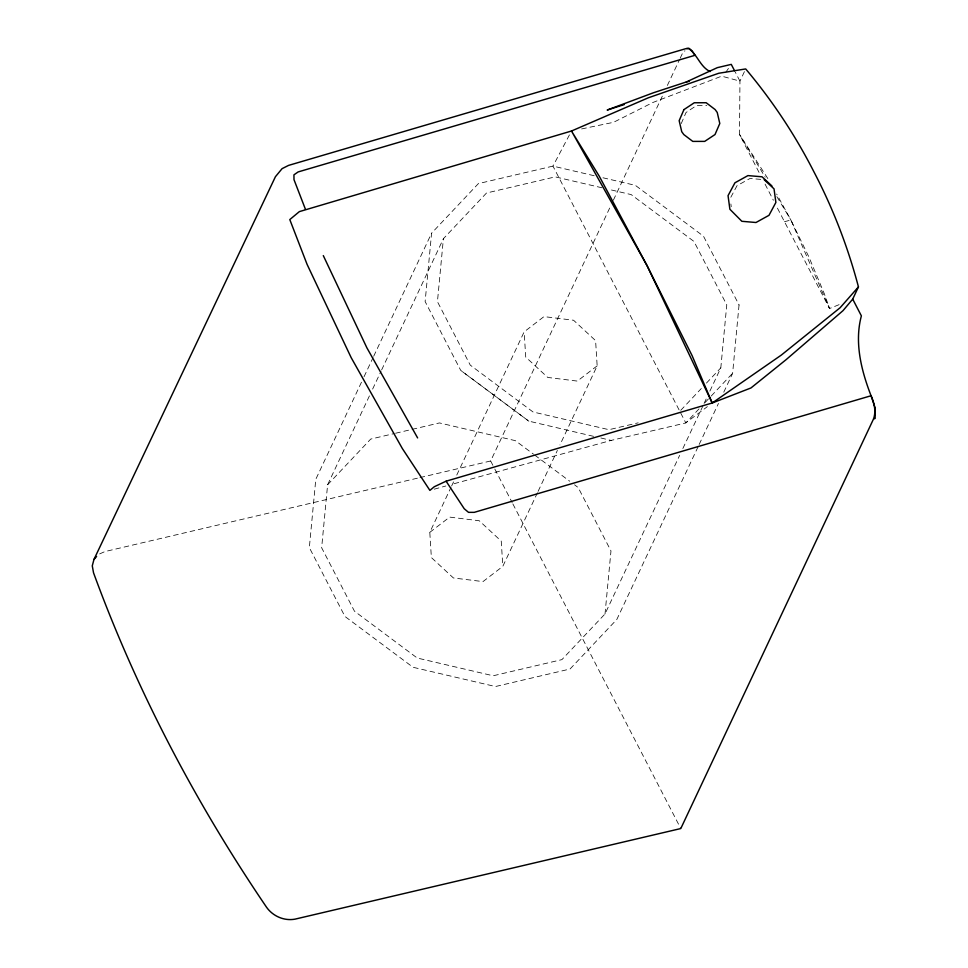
<?xml version="1.0" encoding="UTF-8"?>
<svg xmlns="http://www.w3.org/2000/svg" width="968" height="968" viewBox="0 0 968 968"><rect width="100%" height="100%" fill="white"/><g stroke="black" fill="none" stroke-linecap="round" stroke-linejoin="round"><path stroke-width="0.73" stroke-dasharray="4.84 3.63" d="M369.413 395.912L327.608 484.762L321.654 547.767L354.457 611.183L417.244 658.034L493.172 675.773L561.9 659.631L605.024 613.942L679.645 455.359M594.158 175.728L552.958 166.109L478.374 183.618L431.583 233.203L425.134 301.556L460.732 370.381L528.855 421.213M601.975 187.78L555.245 176.866L486.517 193.007L443.392 238.697L437.439 301.689L470.254 365.118L533.029 411.969L608.957 429.695L638.202 422.834M605.024 613.942L610.977 550.937L578.162 487.521L574.544 484.811M709.883 391.108L720.809 367.864L726.762 304.872L693.959 241.443L631.172 194.592L609.271 189.486M739.044 304.932L732.619 373.37L722.975 393.867M681.254 123.541L686.046 112.482L696.367 105.645L706.785 105.633M361.475 382.215L315.798 479.269L309.337 547.622L344.935 616.447L413.058 667.291L495.459 686.53L570.043 669.009L616.834 619.435L698.521 445.812M364.041 376.746L373.055 357.603M373.696 356.236L431.583 233.203M372.632 389.075L380.993 371.301M381.634 369.933L443.392 238.697M537.47 492.7L502.815 566.353L482.996 581.599L453.399 577.957L431.365 557.556L429.804 532.352L450.991 487.34M451.632 485.984L453.556 481.895M456.763 475.07L524.16 331.855L543.98 316.609L573.576 320.251L595.598 340.639L597.159 365.844L559.94 444.953M419.979 477.575L490.655 460.986L610.808 205.639M613.373 200.182L662.85 95.033M667.351 85.474L679.56 59.532M680.201 58.165L683.42 51.34L684.993 50.88M538.111 491.333L557.374 450.41M744.416 71.644L739.951 81.143L739.491 134.419L760.231 174.724M682.864 448.523L703.446 404.781M704.087 403.414L707.305 396.577M699.174 444.445L718.462 403.438M569.426 134.915L552.958 166.109L685.792 422.871L707.39 406.62M730.828 197.242L737.035 185.674L750.031 178.475L762.76 179.564M725.697 72.431L729.678 66.683M327.608 484.762L370.72 439.073L394.121 433.579M680.77 410.299L701.304 388.531M706.446 383.098L720.809 367.864M699.017 408.859L685.828 422.943L611.207 440.392L451.645 484.387M705.152 402.47L710.21 397.001M711.262 395.997L732.582 373.297M597.159 365.844L577.339 381.089L547.743 377.447L525.721 357.059L524.16 331.855M429.804 532.352L449.636 517.106L479.233 520.748L501.255 541.148L502.815 566.353M99.668 553.902L104.895 551.578L418.515 477.926M839.099 304.654L829.564 308.538L776.13 205.627M434.245 489.179L445.849 485.984M784.431 221.745L790.88 219.99L808.8 256.762L824.397 293.909L829.564 308.538L790.88 219.99L776.675 194.048M395.585 433.24L439.46 422.931L515.387 440.67L533.501 454.186M581.635 128.925L613.53 122.319L652.916 102.475L721.692 76.157L739.951 81.143L735.281 72.116M602.991 177.785L635.359 185.348L703.482 236.192L739.08 305.005M593.59 436.338L528.818 421.14L460.659 370.369M600.91 437.984L611.244 440.464M534.699 455.081L569.716 481.217M767.842 178.584L739.491 134.419L765.18 177.204M776.868 196.649L790.88 219.99M490.655 460.986L494.128 467.689M494.817 469.032L512.169 502.561M512.859 503.904L680.794 828.548M765.071 184.126L773.359 200.255M730.876 203.97L731.239 206.692"/><path stroke-width="1.45" d="M710.149 71.572C700.215 66.937 697.371 54.523 688.659 48.533L685.683 48.703L288.573 165.395L282.087 168.65L275.432 176.696L93.957 559.468L92.275 565.856L93.533 572.802C136.766 691.055 195.851 803.186 266.563 907.27C272.891 916.212 284.205 921.161 295.046 919.14L680.794 828.548L873.56 418.902C876.209 411.267 874.298 402.894 871.055 395.743C861.351 370.611 854.212 342.587 861.375 315.87L852.711 299.112L858.447 286.903A674.478 604.528 -36.2 0 0 813.725 171.445A674.478 604.528 -36.2 0 0 745.687 68.934L718.776 73.253L648.233 97.828L571.483 131.019L299.366 211.617L289.795 219.579L307.11 264.433L351.142 357.579L402.337 448.523L429.889 490.389L434.305 486.722L446.103 481.193L712.194 403.003L750.95 387.962L786.004 359.745L843.007 310.655L852.711 299.112M858.447 286.903L840.091 307.763L781.309 355.087L712.194 403.003L646.987 265.498L599.301 176.261L571.483 131.019L646.987 265.498L692.047 355.522L712.194 403.003M93.957 559.468L96.594 556.479M624.348 104.532L607.178 110.049L653.376 92.783L686.264 81.99L717.3 67.663L731.276 64.384L734.615 70.821M873.56 418.902L875.145 418.442L875.157 408.012L871.055 395.743L474.247 512.35L468.524 512.35L464.253 508.769L446.103 481.193M686.264 81.99L689.119 81.36M686.651 48.424L689.119 48.4L692.035 50.82L694.951 55.321L298.144 171.929L293.933 174.845L293.994 179.649L305.404 209.209M771.944 185.977L762.07 176.805L747.937 175.595L734.942 182.795L728.045 195.645L729.884 209.257L741.851 221.297L755.984 222.507L768.991 215.319L775.876 202.457L774.037 188.857L764.163 179.685M417.619 437.923L366.884 347.814L323.3 255.6M683.952 109.602L679.161 120.661L681.738 131.708L683.832 134.588L692.785 141.401L704.692 141.388L715.013 134.54L719.793 123.493L717.227 112.445L715.134 109.566L706.18 102.741L694.274 102.765L683.952 109.602"/></g></svg>
